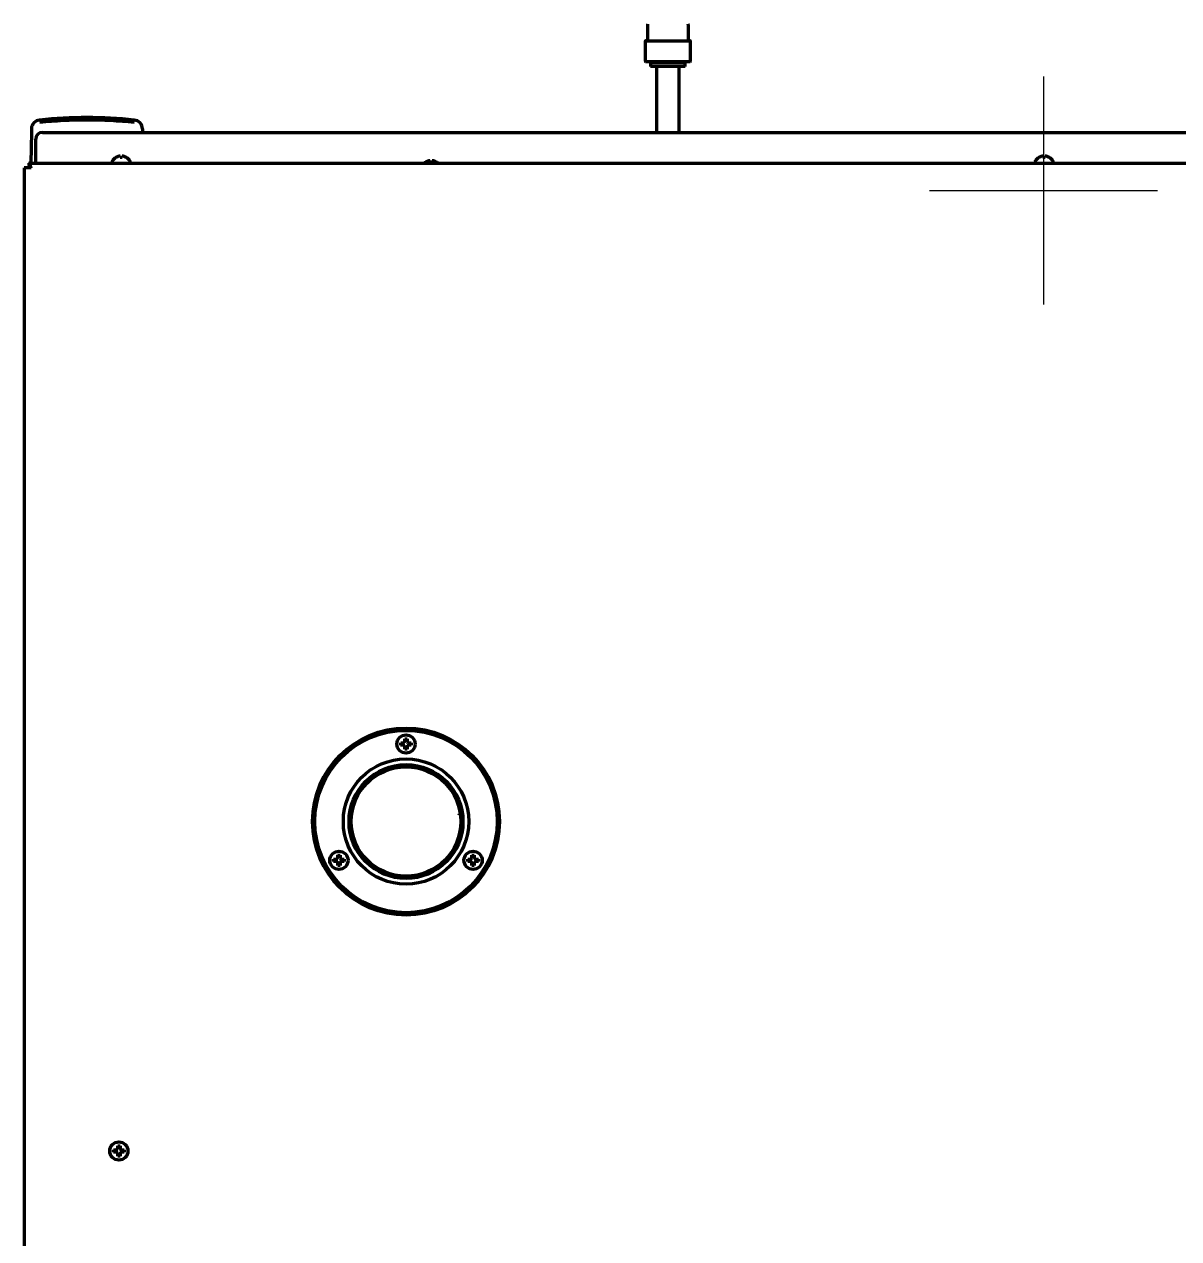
# Model space of a CAD drawing. Header units: inches. Extents: x -2898 to 7248, y 606 to 5598.
# Drawn here: x 2638 to 3144, y 1138 to 1671 of the extents above; entities that cross this region are included whole.
import ezdxf

# ---------------------------------------------------------------- set-up
doc = ezdxf.new("R2010")
doc.units = ezdxf.units.IN

# ---------------------------------------------------------------- blocks, each defined once
blk = doc.blocks.new('A$C0B5A562A')
at = {"color": 6}
for p, q in [((0, 50), (0, -50)), ((-50, 0), (50, 0))]:
    blk.add_line(p, q, dxfattribs=at)

msp = doc.modelspace()

# ---------------------------------------------------------------- linework, layer by layer
at = {"linetype": 'Continuous', "lineweight": 70}
for p, q in [((2910.95, 1671), (2910.95, 1664.4)), ((2928.95, 1664.4), (2928.95, 1671)), ((2909.95, 1663.7), (2909.95, 1655.1)), ((2910.15, 1663.9), (2929.75, 1663.9)), ((2929.95, 1655.1), (2929.95, 1663.7)), ((2910.15, 1654.9), (2929.75, 1654.9)), ((2912, 1654.9), (2912, 1654.7)), ((2927.9, 1654.7), (2912, 1654.7)), ((2927.55, 1654.2), (2912.35, 1654.2)), ((2912.35, 1654.2), (2912.35, 1652.6)), ((2927.55, 1652.6), (2912.35, 1652.6)), ((2914.12, 1654.7), (2914.12, 1654.2)), ((2914.95, 1652.6), (2914.95, 1623.74)), ((2924.95, 1623.74), (2924.95, 1652.6)), ((2925.77, 1654.2), (2925.77, 1654.7)), ((2927.55, 1652.6), (2927.55, 1654.2)), ((2927.9, 1654.7), (2927.9, 1654.9)), ((2640.68, 1625.26), (2640.66, 1623.92)), ((2689.41, 1625.26), (2689.43, 1623.92)), ((2640.66, 1623.92), (2640.42, 1610.25)), ((2642.55, 1611), (2642.55, 1620.85)), ((2645.55, 1623.74), (3308.59, 1623.74)), ((2689.43, 1623.92), (2689.44, 1623.74)), ((2639.55, 1610.25), (3530.55, 1610.25)), ((2639.55, 1610.25), (2639.55, 1609.25)), ((2642.55, 1610.25), (2642.55, 1611)), ((2676.05, 1610.85), (2676.05, 1610.65)), ((2677.75, 1612.7), (2677.75, 1612.73)), ((2682.35, 1612.73), (2682.35, 1612.7)), ((2684.05, 1610.65), (2684.05, 1610.85)), ((2813.75, 1610.7), (2813.75, 1610.73)), ((2818.35, 1610.73), (2818.35, 1610.7)), ((3081.05, 1610.85), (3081.05, 1610.65)), ((3082.75, 1612.7), (3082.75, 1612.73)), ((3087.35, 1612.73), (3087.35, 1612.7)), ((3089.05, 1610.65), (3089.05, 1610.85)), ((2639.55, 1608.25), (2637.55, 1608.25)), ((2637.55, 1608.25), (2637.55, 1121.45)), ((2640.55, 1608.25), (2639.55, 1608.25)), ((2802.75, 1355.45), (2802.75, 1355.95)), ((2802.75, 1354.95), (2802.75, 1355.45)), ((2807.35, 1355.95), (2807.35, 1355.45)), ((2807.35, 1355.45), (2807.35, 1354.95)), ((2773.3, 1304.45), (2773.3, 1304.95)), ((2773.3, 1303.95), (2773.3, 1304.45)), ((2777.9, 1304.95), (2777.9, 1304.45)), ((2777.9, 1304.45), (2777.9, 1303.95)), ((2832.19, 1304.45), (2832.19, 1304.95)), ((2832.19, 1303.95), (2832.19, 1304.45)), ((2836.79, 1304.95), (2836.79, 1304.45)), ((2836.79, 1304.45), (2836.79, 1303.95)), ((2676.75, 1176.95), (2676.75, 1177.45)), ((2681.35, 1177.45), (2681.35, 1176.95)), ((2676.75, 1176.45), (2676.75, 1176.95)), ((2681.35, 1176.95), (2681.35, 1176.45))]:
    msp.add_line(p, q, dxfattribs=at)
for centre, radius in [((2805.05, 1321.45), 41), ((2805.05, 1321.45), 40), ((2805.05, 1355.45), 4), ((2805.05, 1321.45), 27.5), ((2805.05, 1321.45), 25), ((2805.05, 1321.45), 24), ((2775.6, 1304.45), 4), ((2834.49, 1304.45), 4), ((2679.05, 1176.95), 4)]:
    msp.add_circle(centre, radius, dxfattribs=at)
for centre, radius, start, end in [((2911.15, 1671), 0.2, 124.8499, 180), ((2928.75, 1671), 0.2, 0, 55.1501), ((2910.15, 1663.7), 0.2, 90, 180), ((2910.45, 1664.4), 0.5, 270, 0), ((2929.45, 1664.4), 0.5, 180, 270), ((2929.75, 1663.7), 0.2, 0, 90), ((2910.15, 1655.1), 0.2, 180, 270), ((2929.75, 1655.1), 0.2, 270, 0), ((2665.05, 1431), 199.25, 84.013, 95.987), ((2644.68, 1625.19), 4, 95.987, 179), ((2685.41, 1625.19), 4, 1, 84.013), ((2676.45, 1610.85), 0.4, 149.6988, 180), ((2676.45, 1610.65), 0.4, 180, 270), ((2680.25, 1608.63), 4.8, 121.3727, 149.6988), ((2679.85, 1608.63), 4.8, 30.3012, 58.6273), ((2683.65, 1610.65), 0.4, 270, 0), ((2683.65, 1610.85), 0.4, 0, 30.3012), ((2816.25, 1606.63), 4.8, 121.3727, 131.047), ((2815.85, 1606.63), 4.8, 48.953, 58.6273), ((3081.45, 1610.85), 0.4, 149.6988, 180), ((3081.45, 1610.65), 0.4, 180, 270), ((3085.25, 1608.63), 4.8, 121.3727, 149.6988), ((3084.85, 1608.63), 4.8, 30.3012, 58.6273), ((3088.65, 1610.65), 0.4, 270, 0), ((3088.65, 1610.85), 0.4, 0, 30.3012), ((2805.05, 1333.23), 25, 338.9513, 341.4094)]:
    msp.add_arc(centre, radius, start, end, dxfattribs=at)
for centre, major_axis, ratio, start_param, end_param in [((2665.05, 1431.43), (197.77, 0), 0.999848, 1.465422, 1.67617), ((2645.55, 1620.85), (-3, 0), 0.965926, 4.712389, 6.283185)]:
    msp.add_ellipse(centre, major_axis=major_axis, ratio=ratio, start_param=start_param, end_param=end_param, dxfattribs=at)
for points in [[(2640.55, 1608.25), (2640.52, 1608.32), (2640.48, 1608.46), (2640.41, 1608.67), (2640.35, 1608.87), (2640.28, 1609.07), (2640.21, 1609.26), (2640.15, 1609.43), (2640.08, 1609.6), (2640.01, 1609.74), (2639.95, 1609.88), (2639.88, 1609.99), (2639.81, 1610.09), (2639.75, 1610.16), (2639.68, 1610.21), (2639.61, 1610.25), (2639.57, 1610.25), (2639.55, 1610.25)], [(2640.55, 1608.25), (2640.52, 1608.29), (2640.48, 1608.36), (2640.41, 1608.46), (2640.35, 1608.56), (2640.28, 1608.66), (2640.21, 1608.76), (2640.15, 1608.84), (2640.08, 1608.92), (2640.01, 1609), (2639.95, 1609.06), (2639.88, 1609.12), (2639.81, 1609.17), (2639.75, 1609.21), (2639.68, 1609.23), (2639.61, 1609.25), (2639.57, 1609.25), (2639.55, 1609.25)], [(2679.05, 1613.25), (2678.99, 1613.24), (2678.88, 1613.21), (2678.72, 1613.16), (2678.56, 1613.1), (2678.41, 1613.04), (2678.26, 1612.97), (2678.1, 1612.9), (2677.93, 1612.81), (2677.81, 1612.74), (2677.75, 1612.7)], [(2679.55, 1613.25), (2679.52, 1613.25), (2679.47, 1613.26), (2679.4, 1613.26), (2679.32, 1613.27), (2679.25, 1613.27), (2679.18, 1613.26), (2679.12, 1613.26), (2679.07, 1613.25), (2679.05, 1613.25)], [(2680.55, 1612.7), (2680.38, 1612.72), (2680.05, 1612.74), (2679.71, 1612.72), (2679.55, 1612.7)], [(2681.05, 1613.25), (2681.02, 1613.25), (2680.98, 1613.26), (2680.9, 1613.26), (2680.83, 1613.27), (2680.76, 1613.27), (2680.69, 1613.26), (2680.62, 1613.26), (2680.57, 1613.25), (2680.55, 1613.25)], [(2680.55, 1613.25), (2680.55, 1613.24), (2680.55, 1613.21), (2680.55, 1613.16), (2680.55, 1613.1), (2680.55, 1613.04), (2680.55, 1612.97), (2680.55, 1612.9), (2680.55, 1612.81), (2680.55, 1612.74), (2680.55, 1612.7)], [(2815.05, 1611.25), (2814.99, 1611.24), (2814.88, 1611.21), (2814.72, 1611.16), (2814.56, 1611.1), (2814.41, 1611.04), (2814.26, 1610.97), (2814.1, 1610.9), (2813.93, 1610.81), (2813.81, 1610.74), (2813.75, 1610.7)], [(2815.55, 1611.25), (2815.52, 1611.25), (2815.47, 1611.26), (2815.4, 1611.26), (2815.32, 1611.27), (2815.25, 1611.27), (2815.18, 1611.26), (2815.12, 1611.26), (2815.07, 1611.25), (2815.05, 1611.25)], [(2816.55, 1610.7), (2816.38, 1610.72), (2816.05, 1610.74), (2815.71, 1610.72), (2815.55, 1610.7)], [(2817.05, 1611.25), (2817.02, 1611.25), (2816.98, 1611.26), (2816.9, 1611.26), (2816.83, 1611.27), (2816.76, 1611.27), (2816.69, 1611.26), (2816.62, 1611.26), (2816.57, 1611.25), (2816.55, 1611.25)], [(2816.55, 1611.25), (2816.55, 1611.24), (2816.55, 1611.21), (2816.55, 1611.16), (2816.55, 1611.1), (2816.55, 1611.04), (2816.55, 1610.97), (2816.55, 1610.9), (2816.55, 1610.81), (2816.55, 1610.74), (2816.55, 1610.7)], [(3084.05, 1613.25), (3083.99, 1613.24), (3083.88, 1613.21), (3083.72, 1613.16), (3083.56, 1613.1), (3083.41, 1613.04), (3083.26, 1612.97), (3083.1, 1612.9), (3082.93, 1612.81), (3082.81, 1612.74), (3082.75, 1612.7)], [(3084.55, 1613.25), (3084.52, 1613.25), (3084.47, 1613.26), (3084.4, 1613.26), (3084.32, 1613.27), (3084.25, 1613.27), (3084.18, 1613.26), (3084.12, 1613.26), (3084.07, 1613.25), (3084.05, 1613.25)], [(3085.55, 1612.7), (3085.38, 1612.72), (3085.05, 1612.74), (3084.71, 1612.72), (3084.55, 1612.7)], [(3086.05, 1613.25), (3086.02, 1613.25), (3085.98, 1613.26), (3085.9, 1613.26), (3085.83, 1613.27), (3085.76, 1613.27), (3085.69, 1613.26), (3085.62, 1613.26), (3085.57, 1613.25), (3085.55, 1613.25)], [(3085.55, 1613.25), (3085.55, 1613.24), (3085.55, 1613.21), (3085.55, 1613.16), (3085.55, 1613.1), (3085.55, 1613.04), (3085.55, 1612.97), (3085.55, 1612.9), (3085.55, 1612.81), (3085.55, 1612.74), (3085.55, 1612.7)], [(2804.05, 1354.95), (2803.99, 1354.95), (2803.88, 1354.95), (2803.72, 1354.95), (2803.56, 1354.95), (2803.41, 1354.95), (2803.26, 1354.95), (2803.1, 1354.95), (2802.93, 1354.95), (2802.81, 1354.95), (2802.75, 1354.95)], [(2804.05, 1355.95), (2804.07, 1355.98), (2804.12, 1356.03), (2804.19, 1356.1), (2804.26, 1356.17), (2804.33, 1356.24), (2804.4, 1356.31), (2804.48, 1356.38), (2804.52, 1356.43), (2804.55, 1356.45)], [(2804.55, 1354.45), (2804.52, 1354.48), (2804.47, 1354.53), (2804.4, 1354.61), (2804.32, 1354.68), (2804.25, 1354.75), (2804.18, 1354.82), (2804.12, 1354.89), (2804.07, 1354.93), (2804.05, 1354.95)], [(2804.55, 1356.45), (2804.55, 1356.51), (2804.55, 1356.62), (2804.55, 1356.78), (2804.55, 1356.94), (2804.55, 1357.09), (2804.55, 1357.24), (2804.55, 1357.4), (2804.55, 1357.57), (2804.55, 1357.69), (2804.55, 1357.75)], [(2804.55, 1357.75), (2804.71, 1357.75), (2805.05, 1357.75), (2805.38, 1357.75), (2805.55, 1357.75)], [(2805.55, 1353.15), (2805.38, 1353.15), (2805.05, 1353.15), (2804.71, 1353.15), (2804.55, 1353.15)], [(2805.55, 1356.45), (2805.57, 1356.43), (2805.62, 1356.38), (2805.7, 1356.3), (2805.77, 1356.23), (2805.84, 1356.16), (2805.91, 1356.09), (2805.98, 1356.02), (2806.02, 1355.98), (2806.05, 1355.95)], [(2806.05, 1354.95), (2806.02, 1354.93), (2805.98, 1354.88), (2805.9, 1354.81), (2805.83, 1354.74), (2805.76, 1354.67), (2805.69, 1354.6), (2805.62, 1354.53), (2805.57, 1354.48), (2805.55, 1354.45)], [(2805.55, 1354.45), (2805.55, 1354.4), (2805.55, 1354.29), (2805.55, 1354.13), (2805.55, 1353.97), (2805.55, 1353.82), (2805.55, 1353.66), (2805.55, 1353.51), (2805.55, 1353.34), (2805.55, 1353.22), (2805.55, 1353.15)], [(2806.05, 1355.95), (2806.1, 1355.95), (2806.21, 1355.95), (2806.37, 1355.95), (2806.53, 1355.95), (2806.69, 1355.95), (2806.84, 1355.95), (2806.99, 1355.95), (2807.16, 1355.95), (2807.28, 1355.95), (2807.35, 1355.95)], [(2774.6, 1304.95), (2774.63, 1304.98), (2774.67, 1305.03), (2774.74, 1305.1), (2774.82, 1305.17), (2774.89, 1305.24), (2774.96, 1305.31), (2775.03, 1305.38), (2775.08, 1305.43), (2775.1, 1305.45)], [(2775.1, 1305.45), (2775.1, 1305.51), (2775.1, 1305.62), (2775.1, 1305.78), (2775.1, 1305.94), (2775.1, 1306.09), (2775.1, 1306.24), (2775.1, 1306.4), (2775.1, 1306.57), (2775.1, 1306.69), (2775.1, 1306.75)], [(2775.1, 1306.75), (2775.27, 1306.75), (2775.6, 1306.75), (2775.94, 1306.75), (2776.1, 1306.75)], [(2776.1, 1305.45), (2776.13, 1305.43), (2776.18, 1305.38), (2776.25, 1305.3), (2776.32, 1305.23), (2776.4, 1305.16), (2776.46, 1305.09), (2776.53, 1305.02), (2776.58, 1304.98), (2776.6, 1304.95)], [(2833.49, 1304.95), (2833.52, 1304.98), (2833.56, 1305.03), (2833.63, 1305.1), (2833.71, 1305.17), (2833.78, 1305.24), (2833.85, 1305.31), (2833.92, 1305.38), (2833.97, 1305.43), (2833.99, 1305.45)], [(2833.99, 1305.45), (2833.99, 1305.51), (2833.99, 1305.62), (2833.99, 1305.78), (2833.99, 1305.94), (2833.99, 1306.09), (2833.99, 1306.24), (2833.99, 1306.4), (2833.99, 1306.57), (2833.99, 1306.69), (2833.99, 1306.75)], [(2833.99, 1306.75), (2834.16, 1306.75), (2834.49, 1306.75), (2834.83, 1306.75), (2834.99, 1306.75)], [(2834.99, 1305.45), (2835.02, 1305.43), (2835.07, 1305.38), (2835.14, 1305.3), (2835.21, 1305.23), (2835.28, 1305.16), (2835.35, 1305.09), (2835.42, 1305.02), (2835.47, 1304.98), (2835.49, 1304.95)], [(2774.6, 1303.95), (2774.55, 1303.95), (2774.44, 1303.95), (2774.28, 1303.95), (2774.12, 1303.95), (2773.96, 1303.95), (2773.81, 1303.95), (2773.66, 1303.95), (2773.49, 1303.95), (2773.37, 1303.95), (2773.3, 1303.95)], [(2775.1, 1303.45), (2775.08, 1303.48), (2775.02, 1303.53), (2774.95, 1303.61), (2774.88, 1303.68), (2774.81, 1303.75), (2774.74, 1303.82), (2774.67, 1303.89), (2774.63, 1303.93), (2774.6, 1303.95)], [(2776.1, 1302.15), (2775.94, 1302.15), (2775.6, 1302.15), (2775.27, 1302.15), (2775.1, 1302.15)], [(2776.6, 1303.95), (2776.58, 1303.93), (2776.53, 1303.88), (2776.46, 1303.81), (2776.39, 1303.74), (2776.32, 1303.67), (2776.25, 1303.6), (2776.17, 1303.53), (2776.13, 1303.48), (2776.1, 1303.45)], [(2776.1, 1303.45), (2776.1, 1303.4), (2776.1, 1303.29), (2776.1, 1303.13), (2776.1, 1302.97), (2776.1, 1302.82), (2776.1, 1302.66), (2776.1, 1302.51), (2776.1, 1302.34), (2776.1, 1302.22), (2776.1, 1302.15)], [(2776.6, 1304.95), (2776.66, 1304.95), (2776.76, 1304.95), (2776.93, 1304.95), (2777.09, 1304.95), (2777.24, 1304.95), (2777.39, 1304.95), (2777.55, 1304.95), (2777.71, 1304.95), (2777.84, 1304.95), (2777.9, 1304.95)], [(2833.49, 1303.95), (2833.44, 1303.95), (2833.33, 1303.95), (2833.17, 1303.95), (2833.01, 1303.95), (2832.85, 1303.95), (2832.7, 1303.95), (2832.55, 1303.95), (2832.38, 1303.95), (2832.26, 1303.95), (2832.19, 1303.95)], [(2833.99, 1303.45), (2833.97, 1303.48), (2833.91, 1303.53), (2833.84, 1303.61), (2833.77, 1303.68), (2833.7, 1303.75), (2833.63, 1303.82), (2833.56, 1303.89), (2833.51, 1303.93), (2833.49, 1303.95)], [(2834.99, 1302.15), (2834.83, 1302.15), (2834.49, 1302.15), (2834.16, 1302.15), (2833.99, 1302.15)], [(2835.49, 1303.95), (2835.47, 1303.93), (2835.42, 1303.88), (2835.35, 1303.81), (2835.28, 1303.74), (2835.21, 1303.67), (2835.13, 1303.6), (2835.06, 1303.53), (2835.02, 1303.48), (2834.99, 1303.45)], [(2834.99, 1303.45), (2834.99, 1303.4), (2834.99, 1303.29), (2834.99, 1303.13), (2834.99, 1302.97), (2834.99, 1302.82), (2834.99, 1302.66), (2834.99, 1302.51), (2834.99, 1302.34), (2834.99, 1302.22), (2834.99, 1302.15)], [(2835.49, 1304.95), (2835.55, 1304.95), (2835.65, 1304.95), (2835.82, 1304.95), (2835.97, 1304.95), (2836.13, 1304.95), (2836.28, 1304.95), (2836.44, 1304.95), (2836.6, 1304.95), (2836.73, 1304.95), (2836.79, 1304.95)], [(2678.05, 1177.45), (2678.07, 1177.48), (2678.12, 1177.53), (2678.19, 1177.6), (2678.26, 1177.67), (2678.33, 1177.74), (2678.4, 1177.81), (2678.48, 1177.88), (2678.52, 1177.93), (2678.55, 1177.95)], [(2678.55, 1177.95), (2678.55, 1178.01), (2678.55, 1178.12), (2678.55, 1178.28), (2678.55, 1178.44), (2678.55, 1178.59), (2678.55, 1178.74), (2678.55, 1178.9), (2678.55, 1179.07), (2678.55, 1179.19), (2678.55, 1179.25)], [(2678.55, 1179.25), (2678.71, 1179.25), (2679.05, 1179.25), (2679.38, 1179.25), (2679.55, 1179.25)], [(2679.55, 1177.95), (2679.57, 1177.93), (2679.62, 1177.88), (2679.7, 1177.8), (2679.77, 1177.73), (2679.84, 1177.66), (2679.91, 1177.59), (2679.98, 1177.52), (2680.02, 1177.48), (2680.05, 1177.45)], [(2680.05, 1177.45), (2680.1, 1177.45), (2680.21, 1177.45), (2680.37, 1177.45), (2680.53, 1177.45), (2680.69, 1177.45), (2680.84, 1177.45), (2680.99, 1177.45), (2681.16, 1177.45), (2681.28, 1177.45), (2681.35, 1177.45)], [(2678.05, 1176.45), (2677.99, 1176.45), (2677.88, 1176.45), (2677.72, 1176.45), (2677.56, 1176.45), (2677.41, 1176.45), (2677.26, 1176.45), (2677.1, 1176.45), (2676.93, 1176.45), (2676.81, 1176.45), (2676.75, 1176.45)], [(2678.55, 1175.95), (2678.52, 1175.98), (2678.47, 1176.03), (2678.4, 1176.11), (2678.32, 1176.18), (2678.25, 1176.25), (2678.18, 1176.32), (2678.12, 1176.39), (2678.07, 1176.43), (2678.05, 1176.45)], [(2679.55, 1174.65), (2679.38, 1174.65), (2679.05, 1174.65), (2678.71, 1174.65), (2678.55, 1174.65)], [(2680.05, 1176.45), (2680.02, 1176.43), (2679.98, 1176.38), (2679.9, 1176.31), (2679.83, 1176.24), (2679.76, 1176.17), (2679.69, 1176.1), (2679.62, 1176.03), (2679.57, 1175.98), (2679.55, 1175.95)], [(2679.55, 1175.95), (2679.55, 1175.9), (2679.55, 1175.79), (2679.55, 1175.63), (2679.55, 1175.47), (2679.55, 1175.32), (2679.55, 1175.16), (2679.55, 1175.01), (2679.55, 1174.84), (2679.55, 1174.72), (2679.55, 1174.65)]]:
    msp.add_open_spline(points, degree=3, dxfattribs=at)
for points in [[(2679.55, 1612.7), (2679.55, 1612.82), (2679.55, 1612.93), (2679.55, 1613.07), (2679.55, 1613.11), (2679.55, 1613.19), (2679.55, 1613.22), (2679.55, 1613.25)], [(2682.35, 1612.7), (2682.14, 1612.82), (2681.93, 1612.93), (2681.61, 1613.07), (2681.5, 1613.11), (2681.28, 1613.19), (2681.16, 1613.22), (2681.05, 1613.25)], [(2815.55, 1610.7), (2815.55, 1610.82), (2815.55, 1610.93), (2815.55, 1611.07), (2815.55, 1611.11), (2815.55, 1611.19), (2815.55, 1611.22), (2815.55, 1611.25)], [(2818.35, 1610.7), (2818.14, 1610.82), (2817.93, 1610.93), (2817.61, 1611.07), (2817.5, 1611.11), (2817.28, 1611.19), (2817.16, 1611.22), (2817.05, 1611.25)], [(3084.55, 1612.7), (3084.55, 1612.82), (3084.55, 1612.93), (3084.55, 1613.07), (3084.55, 1613.11), (3084.55, 1613.19), (3084.55, 1613.22), (3084.55, 1613.25)], [(3087.35, 1612.7), (3087.14, 1612.82), (3086.93, 1612.93), (3086.61, 1613.07), (3086.5, 1613.11), (3086.28, 1613.19), (3086.16, 1613.22), (3086.05, 1613.25)], [(2802.75, 1355.95), (2802.95, 1355.95), (2803.16, 1355.95), (2803.48, 1355.95), (2803.59, 1355.95), (2803.82, 1355.95), (2803.93, 1355.95), (2804.05, 1355.95)], [(2804.55, 1353.15), (2804.55, 1353.36), (2804.55, 1353.57), (2804.55, 1353.89), (2804.55, 1354), (2804.55, 1354.23), (2804.55, 1354.34), (2804.55, 1354.45)], [(2805.55, 1357.75), (2805.55, 1357.55), (2805.55, 1357.34), (2805.55, 1357.02), (2805.55, 1356.91), (2805.55, 1356.68), (2805.55, 1356.57), (2805.55, 1356.45)], [(2807.35, 1354.95), (2807.14, 1354.95), (2806.93, 1354.95), (2806.61, 1354.95), (2806.5, 1354.95), (2806.28, 1354.95), (2806.16, 1354.95), (2806.05, 1354.95)], [(2776.1, 1306.75), (2776.1, 1306.55), (2776.1, 1306.34), (2776.1, 1306.02), (2776.1, 1305.91), (2776.1, 1305.68), (2776.1, 1305.57), (2776.1, 1305.45)], [(2834.99, 1306.75), (2834.99, 1306.55), (2834.99, 1306.34), (2834.99, 1306.02), (2834.99, 1305.91), (2834.99, 1305.68), (2834.99, 1305.57), (2834.99, 1305.45)], [(2773.3, 1304.95), (2773.51, 1304.95), (2773.71, 1304.95), (2774.04, 1304.95), (2774.15, 1304.95), (2774.37, 1304.95), (2774.49, 1304.95), (2774.6, 1304.95)], [(2775.1, 1302.15), (2775.1, 1302.36), (2775.1, 1302.57), (2775.1, 1302.89), (2775.1, 1303), (2775.1, 1303.23), (2775.1, 1303.34), (2775.1, 1303.45)], [(2777.9, 1303.95), (2777.7, 1303.95), (2777.49, 1303.95), (2777.16, 1303.95), (2777.05, 1303.95), (2776.83, 1303.95), (2776.72, 1303.95), (2776.6, 1303.95)], [(2832.19, 1304.95), (2832.39, 1304.95), (2832.6, 1304.95), (2832.93, 1304.95), (2833.04, 1304.95), (2833.26, 1304.95), (2833.38, 1304.95), (2833.49, 1304.95)], [(2833.99, 1302.15), (2833.99, 1302.36), (2833.99, 1302.57), (2833.99, 1302.89), (2833.99, 1303), (2833.99, 1303.23), (2833.99, 1303.34), (2833.99, 1303.45)], [(2836.79, 1303.95), (2836.59, 1303.95), (2836.38, 1303.95), (2836.05, 1303.95), (2835.94, 1303.95), (2835.72, 1303.95), (2835.61, 1303.95), (2835.49, 1303.95)], [(2676.75, 1177.45), (2676.95, 1177.45), (2677.16, 1177.45), (2677.48, 1177.45), (2677.59, 1177.45), (2677.82, 1177.45), (2677.93, 1177.45), (2678.05, 1177.45)], [(2679.55, 1179.25), (2679.55, 1179.05), (2679.55, 1178.84), (2679.55, 1178.52), (2679.55, 1178.41), (2679.55, 1178.18), (2679.55, 1178.07), (2679.55, 1177.95)], [(2678.55, 1174.65), (2678.55, 1174.86), (2678.55, 1175.07), (2678.55, 1175.39), (2678.55, 1175.5), (2678.55, 1175.73), (2678.55, 1175.84), (2678.55, 1175.95)], [(2681.35, 1176.45), (2681.14, 1176.45), (2680.93, 1176.45), (2680.61, 1176.45), (2680.5, 1176.45), (2680.28, 1176.45), (2680.16, 1176.45), (2680.05, 1176.45)]]:
    msp.add_open_spline(points, degree=3, knots=[0, 0, 0, 0, 0.5, 0.5, 0.75, 0.75, 1, 1, 1, 1], dxfattribs=at)

# ---------------------------------------------------------------- block references
msp.add_blockref('A$C0B5A562A', (3084.81, 1598.29))

doc.saveas('drawing.dxf')
